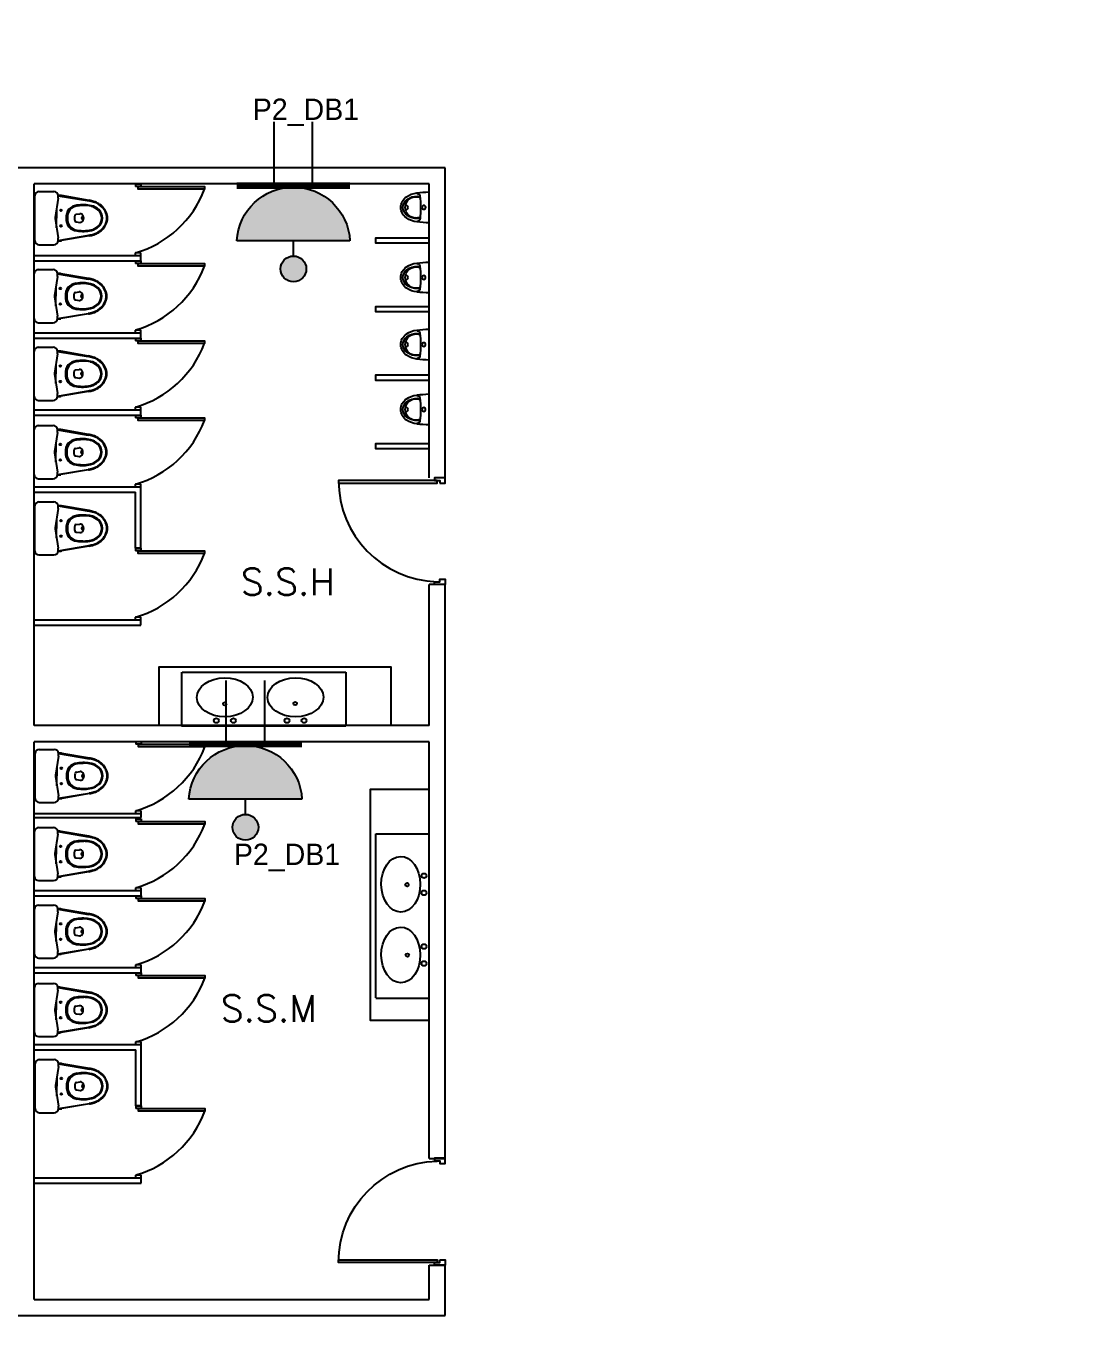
# Model space of a CAD drawing. Header units: metres. Extents: x -39 to 21688, y -24 to 9022.
# Drawn here: x 163.94 to 173.7, y 35.41 to 47.62 of the extents above; entities that cross this region are included whole.
import ezdxf

# ---------------------------------------------------------------- set-up
doc = ezdxf.new("R2010")
doc.units = ezdxf.units.M
doc.header["$MEASUREMENT"] = 0
doc.layers.add('a_sh_aparatos', color=4, linetype='Continuous', lineweight=18)
for name, color, linetype in [('AN-TEXTO', 3, 'Continuous'), ('AR-MOBILIRIO', 1, 'Continuous'), ('AR-MUROS', 6, 'Continuous'), ('AR-PUERTAS', 2, 'Continuous'), ('AR-SUELO', 1, 'Continuous'), ('AR-VENTANAS', 2, 'Continuous'), ('S.H.', 2, 'Continuous')]:
    doc.layers.add(name, color=color, linetype=linetype)
doc.styles.add('REGULAR-2.5', font='romans.shx', dxfattribs={"height": 2.5})

# ---------------------------------------------------------------- blocks, each defined once
blk = doc.blocks.new('AR-PUERTA DE BAÑOS')
at = {"layer": 'AR-PUERTAS', "linetype": 'Continuous'}
for p, q in [((1106.12, 652.977), (1106.17, 652.977)), ((1106.12, 652.977), (1106.12, 652.952)), ((1106.17, 652.952), (1106.12, 652.952)), ((1106.17, 652.977), (1106.17, 652.952)), ((1106.17, 652.33), (1106.12, 652.33)), ((1106.12, 652.305), (1106.12, 652.33)), ((1106.17, 652.305), (1106.17, 652.33)), ((1106.12, 652.305), (1106.17, 652.305))]:
    blk.add_line(p, q, dxfattribs=at)
blk.add_lwpolyline([(1106.145, 652.952), (1106.768, 652.952), (1106.768, 652.927), (1106.145, 652.927)], close=True, dxfattribs=at)
blk.add_arc((1105.848, 653.275), 0.983, 286.0894, 339.29, dxfattribs=at)
blk = doc.blocks.new('LAVATORIO2 POZAS')
at = {"layer": 'AR-MOBILIRIO'}
for p, q in [((346.512, 176.233), (346.512, 176.967)), ((346.512, 176.967), (347.012, 176.967)), ((347.012, 175.428), (347.012, 176.967)), ((346.512, 175.433), (346.512, 176.233)), ((346.512, 175.428), (347.012, 175.428))]:
    blk.add_line(p, q, dxfattribs=at)
for centre, radius in [((346.964, 176.575), 0.0226), ((346.805, 176.492), 0.0161), ((346.964, 176.415), 0.0226), ((346.808, 175.832), 0.0161), ((346.964, 175.913), 0.0226), ((346.964, 175.753), 0.0226)]:
    blk.add_circle(centre, radius, dxfattribs=at)
for centre in [(346.746, 176.495), (346.746, 175.833)]:
    blk.add_ellipse(centre, major_axis=(-0.002, 0.261), ratio=0.699963, dxfattribs=at)
blk = doc.blocks.new('1p-toppiece')
at = {"layer": 'AR-MOBILIRIO'}
for p, q in [((-0.047, 0.26), (-0.192, 0.26)), ((-0.532, 0.174), (-0.265, 0.22)), ((-0.232, 0.219), (-0.531, 0.169)), ((-0.232, 0.22), (-0.232, 0.195)), ((-0.205, 0.008), (-0.232, 0.195)), ((-0.007, 0.22), (-0.007, -0.214)), ((-0.485, 0.003), (-0.485, 0.003)), ((-0.485, 0.003), (-0.485, 0.003)), ((-0.485, 0.003), (-0.485, 0.003)), ((-0.485, 0.003), (-0.485, 0.003)), ((-0.485, 0.003), (-0.485, 0.003)), ((-0.485, 0.003), (-0.485, 0.003)), ((-0.485, 0.003), (-0.485, 0.003)), ((-0.485, 0.003), (-0.485, 0.003)), ((-0.406, 0.039), (-0.443, 0.044)), ((-0.218, 0.098), (-0.218, 0.003)), ((-0.218, -0.093), (-0.218, 0.003)), ((-0.406, -0.034), (-0.443, -0.039)), ((-0.232, -0.189), (-0.205, -0.003)), ((-0.532, -0.169), (-0.265, -0.215)), ((-0.232, -0.214), (-0.531, -0.163)), ((-0.232, -0.189), (-0.232, -0.214)), ((-0.047, -0.254), (-0.192, -0.254))]:
    blk.add_line(p, q, dxfattribs=at)
blk.add_lwpolyline([(-0.467, -0.009, 0.139005), (-0.464, -0.009, 0.107089), (-0.461, -0.006, 0.080212), (-0.46, -0.002, 0.06796), (-0.459, 0.003, 0.06796), (-0.46, 0.007, 0.080212), (-0.461, 0.011, 0.107089), (-0.464, 0.014, 0.139005), (-0.467, 0.015, 0.139005), (-0.47, 0.014, 0.107089), (-0.473, 0.011, 0.080212), (-0.474, 0.007, 0.06796), (-0.475, 0.003, 0.06796), (-0.474, -0.002, 0.080212), (-0.473, -0.006, 0.107089), (-0.47, -0.009, 0.139005)], format="xyb", close=True, dxfattribs=at)
for centre in [(-0.26, 0.078), (-0.26, -0.072)]:
    blk.add_circle(centre, 0.008, dxfattribs=at)
for centre, radius, start, end in [((-0.192, 0.22), 0.04, 90, 180), ((-0.047, 0.22), 0.04, 0, 90), ((-0.518, -0.034), 0.206, 106.927, 136.493), ((-0.518, -0.034), 0.2, 106.5054, 136.1127), ((-0.482, -0.117), 0.296, 99.7929, 108.8085), ((-0.482, -0.12), 0.292, 99.5848, 108.4322), ((-0.482, -0.148), 0.279, 90.6669, 104.9929), ((-0.474, -0.297), 0.428, 81.7587, 91.4179), ((-0.431, -0.004), 0.132, 44.3018, 82.295), ((-0.24, 0.073), 0.15, 87.0389, 99.7929), ((-0.545, -0.004), 0.165, 137.5273, 177.8064), ((-0.545, 0.009), 0.165, 182.1936, 222.4727), ((-0.545, -0.004), 0.159, 137.1746, 177.7477), ((-0.545, 0.009), 0.159, 182.2523, 222.8254), ((-0.541, -0.003), 0.122, 134.1142, 177.24), ((-0.541, 0.008), 0.122, 182.76, 225.8858), ((-0.541, -0.003), 0.115, 133.4423, 177.1285), ((-0.541, 0.008), 0.115, 182.8715, 226.5577), ((-0.519, -0.031), 0.157, 102.7254, 132.8308), ((-0.52, -0.03), 0.15, 101.8667, 132.1155), ((-0.482, -0.156), 0.281, 90.6819, 104.1933), ((-0.488, -0.362), 0.487, 81.705, 89.6761), ((-0.434, 0.003), 0.0456, 126.1832, 180), ((-0.434, 0.003), 0.0456, 180, 233.8168), ((-0.447, 0.019), 0.025, 82.2348, 126.1832), ((-0.434, -0.002), 0.123, 44.007, 82.2929), ((-0.408, 0.024), 0.015, 13.7696, 82.2348), ((-0.495, 0.003), 0.105, 0, 13.7696), ((-0.495, 0.003), 0.105, 346.2304, 0), ((-0.46, 0.006), 0.138, 358.6352, 34.0042), ((-0.46, -0.001), 0.138, 325.9958, 1.3648), ((-0.441, 0.008), 0.132, 357.4666, 37.446), ((-0.441, -0.003), 0.132, 322.554, 2.5334), ((-0.244, 0.003), 0.04, 351.6776, 8.3142), ((-0.518, 0.039), 0.206, 223.507, 253.073), ((-0.518, 0.039), 0.2, 223.8873, 253.4946), ((-0.519, 0.036), 0.157, 227.1692, 257.2746), ((-0.52, 0.036), 0.15, 227.8845, 258.1333), ((-0.482, 0.153), 0.279, 255.0071, 269.3331), ((-0.482, 0.161), 0.281, 255.8067, 269.3181), ((-0.488, 0.368), 0.487, 270.3239, 278.295), ((-0.474, 0.302), 0.428, 268.5821, 278.2413), ((-0.447, -0.014), 0.025, 233.8168, 277.7652), ((-0.434, 0.007), 0.123, 277.7071, 315.993), ((-0.431, 0.009), 0.132, 277.705, 315.6982), ((-0.408, -0.019), 0.015, 277.7652, 346.2304), ((-0.482, 0.122), 0.296, 251.1915, 260.2071), ((-0.482, 0.125), 0.292, 251.5678, 260.4152), ((-0.24, -0.067), 0.15, 260.2071, 272.966), ((-0.192, -0.214), 0.04, 180, 270), ((-0.047, -0.214), 0.04, 270, 360)]:
    blk.add_arc(centre, radius, start, end, dxfattribs=at)
blk = doc.blocks.new('UR-UR')
at = {"layer": 'AR-MOBILIRIO'}
blk.add_line((-0.145, 0), (0.145, 0), dxfattribs=at)
blk.add_circle((0, -0.05), 0.0175, dxfattribs=at)
for centre, radius, start, end in [((1.254, 0.053), 1.4, 182.1803, 186.902), ((0.083, -0.089), 0.22, 186.902, 214.3731), ((-0.105, -0.111), 0.025, 96.1787, 179.6284), ((0, -1.08), 1, 90, 96.1787), ((-0.08, -0.108), 0.025, 94.7005, 178.5474), ((0.055, -0.112), 0.16, 178.5474, 216.6603), ((0.04, -0.12), 0.14, 170.4634, 186.3292), ((-0.049, -0.105), 0.05, 162.6845, 170.4634), ((0, -1.08), 1, 83.8213, 90), ((-0.055, -0.112), 0.16, 323.3397, 1.4526), ((0.08, -0.108), 0.025, 1.4526, 85.2995), ((0.049, -0.105), 0.05, 9.5366, 17.3155), ((-0.04, -0.12), 0.14, 353.6708, 9.5366), ((-0.083, -0.089), 0.22, 325.6269, 353.098), ((0.105, -0.111), 0.025, 0.3716, 83.8213), ((-1.254, 0.053), 1.4, 353.098, 357.8197), ((0, -0.124), 0.1, 186.3292, 270), ((0, -0.145), 0.12, 214.3731, 270), ((0, -0.155), 0.09, 215.476, 270), ((0, -0.225), 0.025, 90, 170.5862), ((0, -0.124), 0.1, 270, 353.6708), ((0, -0.225), 0.025, 9.4138, 90), ((0, -0.155), 0.09, 270, 324.524), ((0, -0.145), 0.12, 270, 325.6269)]:
    blk.add_arc(centre, radius, start, end, dxfattribs=at)
blk = doc.blocks.new('AR-PUERTA 1')
at = {"layer": 'AR-PUERTAS', "linetype": 'Continuous'}
for points in [[(0.954, 0.033), (0.954, 0.958), (0.929, 0.958), (0.929, 0.033)], [(0.004, 0.058), (0.004, 0.008), (0.029, 0.008), (0.029, -0.042), (-0.021, -0.042), (-0.021, 0.058)], [(0.929, 0.008), (0.929, -0.042), (0.979, -0.042), (0.979, 0.058), (0.954, 0.058), (0.954, 0.008)]]:
    blk.add_lwpolyline(points, close=True, dxfattribs=at)
blk.add_arc((0.954, 0.008), 0.949, 89.9989, 178.4932, dxfattribs=at)
blk = doc.blocks.new('16A twin WP')
at = {"ltscale": 8}
h = blk.add_hatch(color=256, dxfattribs=at)
edge = h.paths.add_edge_path()
edge.add_ellipse((17.39, -0.95), major_axis=(0.17, 17.42), ratio=1, start_angle=273.7089, end_angle=447.4296, ccw=False)
edge.add_line((34.79, 0), (0, 0))
h = blk.add_hatch(color=256, dxfattribs=at)
edge = h.paths.add_edge_path()
edge.add_ellipse((17.39, -8.68), major_axis=(-2.81, 2.81), ratio=1, start_angle=0, end_angle=360)
for p, q in [((11.47, 16.91), (11.47, 36.51)), ((23.31, 16.91), (23.31, 36.51)), ((34.79, 0), (0, 0)), ((17.39, -4.7), (17.39, 0))]:
    blk.add_line(p, q, dxfattribs=at)
at = {"ltscale": 8, "const_width": 2}
blk.add_lwpolyline([(34.79, 16.91), (-0.01, 16.91)], dxfattribs=at)
at = {"ltscale": 8, "extrusion": (0, 0, -1)}
blk.add_ellipse((17.39, -0.95), major_axis=(0.17, 17.42), ratio=1, start_param=-1.525934, end_param=1.506063, dxfattribs=at)
at = {"ltscale": 8}
blk.add_ellipse((17.39, -8.68), major_axis=(-2.81, 2.81), ratio=1, start_param=3.926991, end_param=10.210176, dxfattribs=at)

msp = doc.modelspace()

# ---------------------------------------------------------------- linework, layer by layer
at = {"layer": 'AR-MUROS'}
for p, q in [((167.86989, 46.29698), (163.86989, 46.29698)), ((167.71989, 46.14698), (164.01989, 46.14698)), ((164.02001, 45.47509), (165.02001, 45.47509)), ((164.02001, 45.42509), (165.02001, 45.42509)), ((165.02001, 45.42509), (165.02001, 45.47509)), ((164.02001, 44.7532), (165.02001, 44.7532)), ((164.02001, 44.7032), (165.02001, 44.7032)), ((165.02001, 44.7032), (165.02001, 44.7532)), ((164.02001, 44.0313), (165.02001, 44.0313)), ((164.02001, 43.9813), (165.02001, 43.9813)), ((165.02001, 43.9813), (165.02001, 44.0313)), ((164.02001, 43.30941), (165.02001, 43.30941)), ((164.02001, 43.25941), (164.97001, 43.25941)), ((164.97001, 42.7353), (164.97001, 43.25941)), ((165.02001, 43.25941), (165.02001, 43.30941)), ((165.02001, 42.7353), (165.02001, 43.25941)), ((164.02001, 42.0634), (165.02001, 42.0634)), ((164.02001, 42.0134), (165.02001, 42.0134)), ((165.02001, 42.0134), (165.02001, 42.0634)), ((164.02315, 40.25104), (165.02315, 40.25104)), ((164.02315, 40.21254), (165.02315, 40.21254)), ((165.02315, 40.21254), (165.02315, 40.26254)), ((164.02315, 39.52914), (165.02315, 39.52914)), ((164.02315, 39.47914), (165.02315, 39.47914)), ((165.02315, 39.47914), (165.02315, 39.52914)), ((164.02315, 38.80725), (165.02315, 38.80725)), ((164.02315, 38.75725), (165.02315, 38.75725)), ((165.02315, 38.75725), (165.02315, 38.80725)), ((164.02315, 38.08535), (165.02315, 38.08535)), ((164.02315, 38.03535), (164.97315, 38.03535)), ((164.97315, 37.51125), (164.97315, 38.03535)), ((165.02315, 38.03535), (165.02315, 38.08535)), ((165.02315, 37.51125), (165.02315, 38.03535)), ((164.02315, 36.83935), (165.02315, 36.83935)), ((164.02315, 36.78935), (165.02315, 36.78935)), ((165.02315, 36.78935), (165.02315, 36.83935))]:
    msp.add_line(p, q, dxfattribs=at)
for points in [[(167.86989, 43.395), (167.86989, 46.29698)], [(164.01989, 41.07293), (164.01989, 46.14698)], [(167.71989, 43.395), (167.71989, 46.14698)], [(167.72003, 45.59089), (167.22003, 45.59089), (167.22003, 45.64089), (167.72003, 45.64089)], [(167.72003, 44.94694), (167.22003, 44.94694), (167.22003, 44.99694), (167.72003, 44.99694)], [(167.72003, 44.30694), (167.22003, 44.30694), (167.22003, 44.35694), (167.72003, 44.35694)], [(167.72003, 43.66694), (167.22003, 43.66694), (167.22003, 43.71694), (167.72003, 43.71694)], [(165.02001, 42.7353), (164.97001, 42.7353)], [(167.71989, 41.07293), (167.71989, 42.395)], [(167.86989, 42.395), (167.71989, 42.395)], [(167.86989, 37.02058), (167.86989, 42.395)], [(165.19257, 41.07293), (165.19257, 41.62293), (167.36108, 41.62293), (167.36108, 41.07293)], [(167.71989, 41.07293), (164.01989, 41.07293)], [(164.01989, 35.69888), (164.01989, 40.92293)], [(167.71989, 40.92293), (164.01989, 40.92293)], [(167.71989, 37.02058), (167.71989, 40.92293)], [(167.71989, 38.31091), (167.16989, 38.31091), (167.16989, 40.47942), (167.71989, 40.47942)], [(165.02315, 37.51125), (164.97315, 37.51125)], [(167.71989, 37.02058), (167.86989, 37.02058)], [(167.71989, 35.69888), (167.71989, 36.02058)], [(167.71989, 36.02058), (167.86989, 36.02058)], [(167.86989, 35.54888), (167.86989, 36.02058)], [(164.01989, 35.69888), (167.71989, 35.69888)], [(163.86989, 35.54888), (167.86989, 35.54888)]]:
    msp.add_lwpolyline(points, dxfattribs=at)
at = {"layer": 'AR-PUERTAS'}
msp.add_circle((164.88265, 27.62249), 40.08066, dxfattribs=at)

# ---------------------------------------------------------------- block references
at = {"rotation": 270}
msp.add_blockref('LAVATORIO2 POZAS', (-10.02628, 388.08459), dxfattribs=at)
msp.add_blockref('LAVATORIO2 POZAS', (-179.29176, -136.90795))
at = {"layer": 'a_sh_aparatos', "color": 1, "xscale": -1, "rotation": 270.1564548881514}
for p in [(167.72029, 45.92694), (167.72003, 45.26997), (167.72003, 44.64198), (167.72003, 44.03413)]:
    msp.add_blockref('UR-UR', p, dxfattribs=at)
at = {"layer": 'AR-MUROS'}
for p in [(-941.15044, -606.82992), (-941.15044, -607.55181), (-941.15044, -608.27371), (-941.15044, -608.9956), (-941.15048, -610.2416), (-941.1473, -612.05397), (-941.1473, -612.77586), (-941.1473, -613.49776), (-941.1473, -614.21965), (-941.14734, -615.46565)]:
    msp.add_blockref('AR-PUERTA DE BAÑOS', p, dxfattribs=at)
at = {"layer": 'AR-MUROS', "rotation": 90.00000000000001}
msp.add_blockref('AR-PUERTA 1', (167.82826, 42.41581), dxfattribs=at)
at = {"layer": 'AR-MUROS', "xscale": -1, "rotation": 90}
msp.add_blockref('AR-PUERTA 1', (167.82826, 36.99976), dxfattribs=at)
at = {"layer": 'AR-SUELO', "xscale": 0.0304565344946113, "yscale": 0.0304565344946113, "zscale": 0.0304565344946113}
for p in [(165.91927, 45.6146), (165.46977, 40.38507)]:
    msp.add_blockref('16A twin WP', p, dxfattribs=at)
at = {"layer": 'S.H.', "xscale": 0.9681450398693042, "yscale": 0.9681450398693042, "zscale": 0.9681450398693042, "rotation": 180}
for p in [(164.02022, 45.82902), (164.0137, 45.09753), (164.0137, 44.37117), (164.0137, 43.63688), (164.02022, 42.92305), (164.02336, 40.60497), (164.01684, 39.87348), (164.01684, 39.14712), (164.01684, 38.41282), (164.02336, 37.699)]:
    msp.add_blockref('1p-toppiece', p, dxfattribs=at)

# ---------------------------------------------------------------- texts
at = {"layer": 'AN-TEXTO', "char_height": 0.25, "attachment_point": 1, "style": 'REGULAR-2.5'}
for s, width, heights, insert in [('\\pi0.09931;S.S.H', 1.0914704, [0.3015], (165.85749, 42.54439)), ('S.S.M', 1.0521667, [0.38001], (165.7685, 38.54926))]:
    msp.add_mtext_dynamic_manual_height_columns(s, width=width, gutter_width=1.25, heights=heights, dxfattribs=dict(at, insert=insert))
at = {"layer": 'AR-VENTANAS', "char_height": 0.2, "attachment_point": 1}
for insert in [(166.06811, 46.94559), (165.89112, 39.96767)]:
    msp.add_mtext_dynamic_manual_height_columns('P2_DB1', width=3.1262579, gutter_width=1, heights=[0], dxfattribs=dict(at, insert=insert))

doc.saveas('drawing.dxf')
